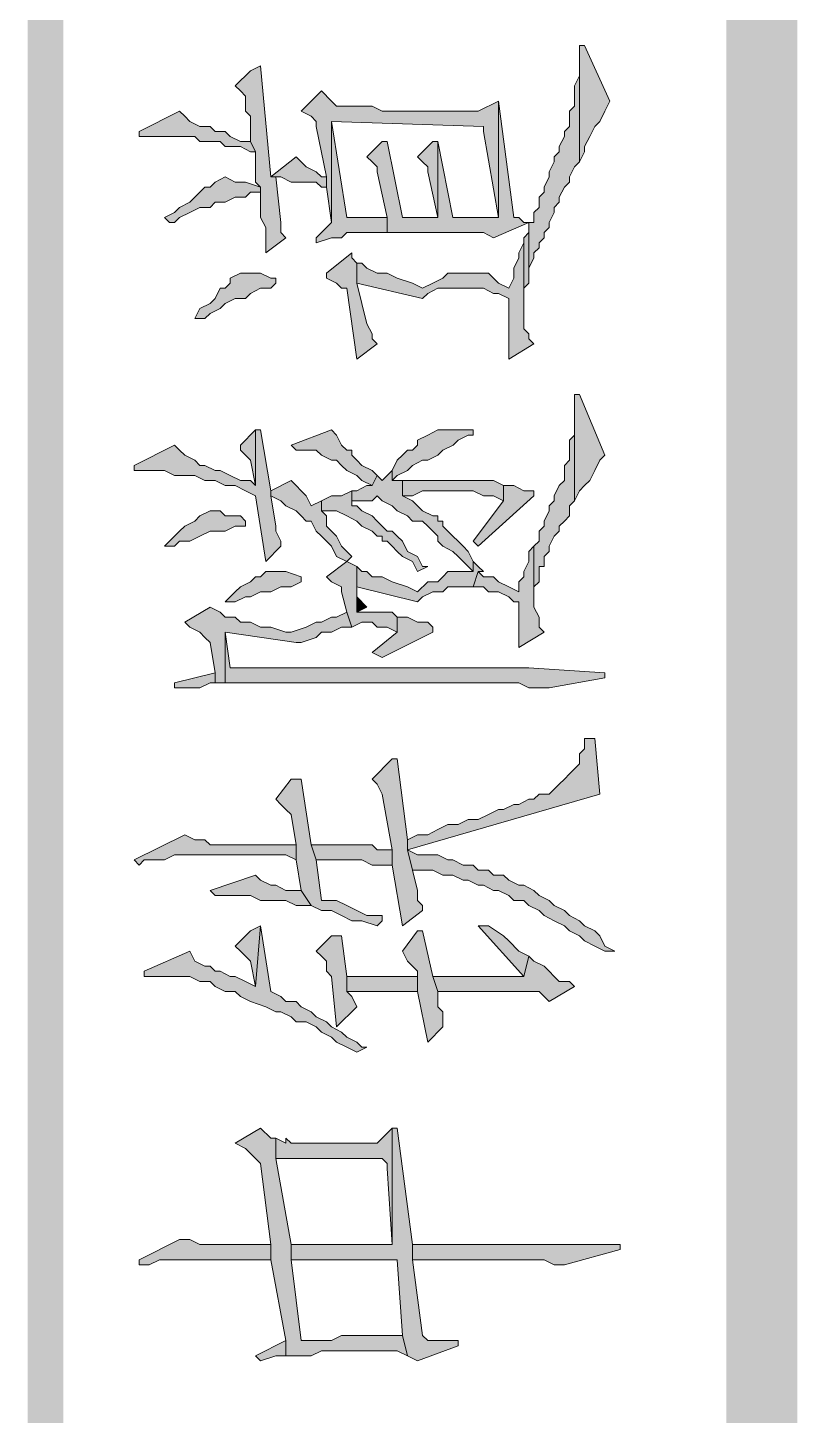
# Model space of a CAD drawing. Header units: millimetres. Extents: x 24 to 410, y 10 to 282.
# Drawn here: x 23.96 to 30.4, y 160.07 to 171.68 of the extents above; entities that cross this region are included whole.
import ezdxf

# ---------------------------------------------------------------- set-up
doc = ezdxf.new("R2010")
doc.units = ezdxf.units.MM

msp = doc.modelspace()

# ---------------------------------------------------------------- hatches: boundary and pattern name
h = msp.add_hatch(color=256)
h.dxf.hatch_style = 2
h.paths.add_polyline_path([(30.395333, 281.643667), (29.802667, 282.236333), (30.395333, 10.244667)])
h = msp.add_hatch(color=256)
h.dxf.hatch_style = 2
h.paths.add_polyline_path([(29.802667, 282.236333), (30.395333, 10.244667), (29.802667, 9.652)])
h = msp.add_hatch(color=256)
h.dxf.hatch_style = 2
h.paths.add_polyline_path([(24.257, 281.94), (23.960667, 281.94), (24.257, 55.837667)])
h = msp.add_hatch(color=256)
h.dxf.hatch_style = 2
h.paths.add_polyline_path([(23.960667, 281.94), (24.257, 55.837667), (23.960667, 55.837667)])
h = msp.add_hatch(color=256)
h.dxf.hatch_style = 2
h.paths.add_polyline_path([(28.575, 171.534667), (28.575, 170.561), (28.617333, 170.645667), (28.617333, 170.688), (28.659667, 170.772667), (28.702, 170.857333), (28.744333, 170.899667), (28.786667, 170.984333), (28.829, 171.069), (28.617333, 171.534667)])
h = msp.add_hatch(color=256)
h.dxf.hatch_style = 2
h.paths.add_polyline_path([(25.696333, 171.196), (25.738667, 171.153667), (25.781, 171.111333), (25.781, 170.984333), (25.823333, 170.942), (25.823333, 170.730333), (25.865667, 170.645667), (25.865667, 170.391667), (25.908, 170.349333), (25.908, 170.095333), (25.950333, 170.010667), (25.950333, 169.799), (26.119667, 169.926), (26.077333, 169.968333), (26.077333, 170.053), (26.035, 170.434), (25.992667, 170.434), (25.908, 171.365333), (25.823333, 171.323)])
h = msp.add_hatch(color=256)
h.dxf.hatch_style = 2
h.paths.add_polyline_path([(26.797, 170.603333), (26.839333, 170.561), (26.881667, 170.518667), (26.881667, 170.476333), (26.966333, 170.095333), (26.966333, 169.968333), (27.051, 169.968333), (27.770667, 169.968333), (27.855333, 169.926), (28.151667, 170.053), (28.151667, 169.672), (28.194, 169.756667), (28.194, 169.799), (28.236333, 169.841333), (28.236333, 169.883667), (28.278667, 169.926), (28.278667, 169.968333), (28.321, 170.010667), (28.321, 170.053), (28.363333, 170.137667), (28.363333, 170.18), (28.405667, 170.222333), (28.405667, 170.264667), (28.448, 170.349333), (28.490333, 170.391667), (28.490333, 170.434), (28.532667, 170.518667), (28.575, 170.561), (28.575, 171.45), (28.575, 171.365333), (28.575, 171.280667), (28.532667, 171.196), (28.532667, 171.026667), (28.490333, 170.984333), (28.490333, 170.857333), (28.448, 170.815), (28.448, 170.772667), (28.405667, 170.688), (28.405667, 170.645667), (28.363333, 170.603333), (28.363333, 170.561), (28.321, 170.476333), (28.321, 170.434), (28.278667, 170.349333), (28.278667, 170.307), (28.236333, 170.264667), (28.236333, 170.18), (28.194, 170.137667), (28.194, 170.053), (28.151667, 170.053), (28.109333, 170.053), (28.067, 170.095333), (28.024667, 170.095333), (27.897667, 171.069), (27.897667, 170.095333), (27.813, 170.095333), (27.516667, 170.095333), (27.389667, 170.730333), (27.389667, 170.095333), (27.347333, 170.095333), (27.093333, 170.095333), (26.966333, 170.730333), (26.924, 170.730333)])
h = msp.add_hatch(color=256)
h.dxf.hatch_style = 2
h.paths.add_polyline_path([(26.246667, 170.984333), (26.331333, 170.942), (26.373667, 170.899667), (26.373667, 170.857333), (26.458333, 170.434), (26.458333, 170.349333), (26.500667, 170.053), (26.500667, 170.899667), (27.770667, 170.857333), (27.770667, 170.815), (27.897667, 170.095333), (27.897667, 171.069), (27.728333, 170.984333), (26.924, 170.984333), (26.839333, 171.026667), (26.67, 171.026667), (26.627667, 171.026667), (26.543, 171.026667), (26.500667, 171.069), (26.416, 171.153667)])
h = msp.add_hatch(color=256)
h.dxf.hatch_style = 2
h.paths.add_polyline_path([(24.892035, 170.815), (24.892035, 170.772667), (24.934369, 170.772667), (25.357702, 170.772667), (25.400035, 170.730333), (25.569369, 170.730333), (25.611702, 170.688), (25.738702, 170.688), (25.823369, 170.645667), (25.865702, 170.645667), (25.823369, 170.730333), (25.738702, 170.730333), (25.654035, 170.772667), (25.611702, 170.815), (25.527035, 170.815), (25.484702, 170.857333), (25.400035, 170.857333), (25.315369, 170.899667), (25.273035, 170.942), (25.230702, 170.984333)])
h = msp.add_hatch(color=256)
h.dxf.hatch_style = 2
h.paths.add_polyline_path([(26.373667, 169.926), (26.373667, 169.883667), (26.500667, 169.926), (26.585333, 169.926), (26.627667, 169.968333), (26.966333, 169.968333), (26.966333, 170.095333), (26.627667, 170.095333), (26.500667, 170.899667), (26.500667, 170.053)])
h = msp.add_hatch(color=256)
h.dxf.hatch_style = 2
h.paths.add_polyline_path([(27.220333, 170.603333), (27.262667, 170.561), (27.305, 170.518667), (27.305, 170.476333), (27.389667, 170.095333), (27.389667, 170.730333), (27.347333, 170.730333)])
h = msp.add_hatch(color=256)
h.dxf.hatch_style = 2
h.paths.add_polyline_path([(25.992702, 170.434), (26.077369, 170.434), (26.162035, 170.391667), (26.373702, 170.391667), (26.416035, 170.349333), (26.458369, 170.349333), (26.458369, 170.434), (26.416035, 170.434), (26.373702, 170.476333), (26.289035, 170.518667), (26.246702, 170.561), (26.204369, 170.603333)])
h = msp.add_hatch(color=256)
h.dxf.hatch_style = 2
h.paths.add_polyline_path([(25.103667, 170.095333), (25.146, 170.053), (25.188333, 170.053), (25.230667, 170.095333), (25.315333, 170.137667), (25.4, 170.18), (25.484667, 170.18), (25.527, 170.222333), (25.611667, 170.222333), (25.696333, 170.264667), (25.781, 170.264667), (25.823333, 170.307), (25.908, 170.307), (25.908, 170.349333), (25.781, 170.391667), (25.696333, 170.391667), (25.611667, 170.434), (25.527, 170.391667), (25.484667, 170.349333), (25.442333, 170.349333), (25.4, 170.307), (25.357667, 170.264667), (25.315333, 170.222333), (25.230667, 170.18), (25.188333, 170.137667)])
h = msp.add_hatch(color=256)
h.dxf.hatch_style = 2
h.paths.add_polyline_path([(28.109369, 169.883667), (28.109369, 169.333333), (28.109369, 169.375667), (28.109369, 169.502667), (28.151702, 169.545), (28.151702, 170.053), (28.151702, 169.968333), (28.109369, 169.926)])
h = msp.add_hatch(color=256)
h.dxf.hatch_style = 2
h.paths.add_polyline_path([(26.712333, 169.714333), (26.712333, 169.545), (27.262667, 169.418), (27.305, 169.460333), (27.389667, 169.502667), (27.770667, 169.502667), (27.855333, 169.460333), (27.897667, 169.460333), (27.982333, 169.418), (27.982333, 168.91), (28.194, 169.037), (28.151667, 169.079333), (28.151667, 169.121667), (28.109333, 169.164), (28.109333, 169.883667), (28.067, 169.799), (28.067, 169.756667), (28.024667, 169.672), (28.024667, 169.587333), (27.982333, 169.502667), (27.897667, 169.545), (27.855333, 169.587333), (27.813, 169.629667), (27.474333, 169.629667), (27.432, 169.587333), (27.347333, 169.545), (27.262667, 169.502667), (27.178, 169.545), (27.051, 169.587333), (26.966333, 169.629667), (26.881667, 169.629667), (26.797, 169.672), (26.754667, 169.714333)])
h = msp.add_hatch(color=256)
h.dxf.hatch_style = 2
h.paths.add_polyline_path([(26.458333, 169.629667), (26.458333, 169.587333), (26.543, 169.545), (26.585333, 169.502667), (26.627667, 169.502667), (26.712333, 168.91), (26.881667, 169.037), (26.839333, 169.079333), (26.839333, 169.121667), (26.797, 169.206333), (26.712333, 169.545), (26.712333, 169.714333), (26.67, 169.756667), (26.67, 169.799)])
h = msp.add_hatch(color=256)
h.dxf.hatch_style = 2
h.paths.add_polyline_path([(25.357667, 169.248667), (25.442333, 169.248667), (25.484667, 169.291), (25.569333, 169.333333), (25.611667, 169.375667), (25.696333, 169.418), (25.781, 169.418), (25.823333, 169.460333), (25.908, 169.502667), (25.992667, 169.502667), (26.035, 169.545), (26.035, 169.587333), (25.992667, 169.587333), (25.908, 169.629667), (25.738667, 169.629667), (25.654, 169.587333), (25.654, 169.545), (25.611667, 169.502667), (25.569333, 169.502667), (25.527, 169.418), (25.484667, 169.375667), (25.4, 169.333333)])
h = msp.add_hatch(color=256)
h.dxf.hatch_style = 2
h.paths.add_polyline_path([(27.982298, 169.248667), (27.982298, 168.994667), (27.982298, 169.418)])
h = msp.add_hatch(color=256)
h.dxf.hatch_style = 2
h.paths.add_polyline_path([(28.532667, 168.613667), (28.532667, 167.724667), (28.575, 167.809333), (28.617333, 167.851667), (28.659667, 167.894), (28.702, 167.978667), (28.744333, 168.063333), (28.786667, 168.105667), (28.575, 168.613667)])
h = msp.add_hatch(color=256)
h.dxf.hatch_style = 2
h.paths.add_polyline_path([(28.194, 167.343667), (28.194, 166.878), (28.194, 166.920333), (28.194, 167.005), (28.236333, 167.047333), (28.236333, 167.174333), (28.278667, 167.174333), (28.278667, 167.259), (28.321, 167.301333), (28.321, 167.343667), (28.363333, 167.428333), (28.405667, 167.470667), (28.405667, 167.513), (28.448, 167.555333), (28.490333, 167.597667), (28.490333, 167.682333), (28.532667, 167.724667), (28.532667, 168.486667), (28.532667, 168.402), (28.532667, 168.275), (28.490333, 168.232667), (28.490333, 168.105667), (28.490333, 168.063333), (28.448, 168.021), (28.448, 167.894), (28.405667, 167.851667), (28.363333, 167.767), (28.363333, 167.724667), (28.321, 167.682333), (28.321, 167.64), (28.278667, 167.555333), (28.278667, 167.513), (28.236333, 167.470667), (28.236333, 167.386)])
h = msp.add_hatch(color=256)
h.dxf.hatch_style = 2
h.paths.add_polyline_path([(24.849631, 168.021), (24.849631, 167.978667), (24.934298, 167.978667), (25.103631, 167.978667), (25.188298, 167.936333), (25.357631, 167.936333), (25.442298, 167.894), (25.526965, 167.894), (25.611631, 167.851667), (25.696298, 167.851667), (25.780965, 167.809333), (25.865631, 167.767), (25.950298, 167.216667), (26.077298, 167.343667), (26.077298, 167.386), (26.034965, 167.470667), (26.034965, 167.513), (25.992631, 167.767), (25.992631, 167.809333), (25.907965, 168.317333), (25.865631, 168.317333), (25.865631, 167.851667), (25.823298, 167.894), (25.738631, 167.894), (25.653965, 167.936333), (25.569298, 167.978667), (25.526965, 167.978667), (25.442298, 168.021), (25.399965, 168.021), (25.357631, 168.063333), (25.272965, 168.105667), (25.230631, 168.148), (25.188298, 168.190333)])
h = msp.add_hatch(color=256)
h.dxf.hatch_style = 2
h.paths.add_polyline_path([(25.738667, 168.190333), (25.738667, 168.148), (25.781, 168.105667), (25.823333, 168.063333), (25.865667, 167.851667), (25.865667, 168.317333)])
h = msp.add_hatch(color=256)
h.dxf.hatch_style = 2
h.paths.add_polyline_path([(26.162, 168.190333), (26.204333, 168.148), (26.373667, 168.148), (26.416, 168.105667), (26.500667, 168.063333), (26.543, 168.063333), (26.585333, 168.021), (26.627667, 167.978667), (26.712333, 167.936333), (26.754667, 167.894), (26.839333, 167.851667), (26.881667, 167.936333), (26.839333, 167.978667), (26.754667, 168.021), (26.712333, 168.063333), (26.67, 168.105667), (26.67, 168.148), (26.627667, 168.148), (26.585333, 168.190333), (26.543, 168.275), (26.500667, 168.317333)])
h = msp.add_hatch(color=256)
h.dxf.hatch_style = 2
h.paths.add_polyline_path([(27.008702, 167.978667), (27.008702, 167.894), (27.051035, 167.936333), (27.135702, 167.978667), (27.178035, 168.021), (27.262702, 168.063333), (27.305035, 168.063333), (27.389702, 168.105667), (27.432035, 168.148), (27.516702, 168.190333), (27.559035, 168.232667), (27.643702, 168.275), (27.686035, 168.275), (27.686035, 168.317333), (27.389702, 168.317333), (27.305035, 168.275), (27.220369, 168.232667), (27.220369, 168.190333), (27.178035, 168.148), (27.135702, 168.148), (27.093369, 168.105667), (27.051035, 168.063333)])
h = msp.add_hatch(color=256)
h.dxf.hatch_style = 2
h.paths.add_polyline_path([(25.992702, 167.809333), (25.992702, 167.767), (26.077369, 167.724667), (26.119702, 167.682333), (26.204369, 167.64), (26.246702, 167.597667), (26.289035, 167.555333), (26.331369, 167.555333), (26.373702, 167.470667), (26.416035, 167.428333), (26.458369, 167.386), (26.500702, 167.343667), (26.543035, 167.259), (26.627702, 167.216667), (26.670035, 167.259), (26.627702, 167.301333), (26.585369, 167.343667), (26.543035, 167.428333), (26.500702, 167.470667), (26.458369, 167.513), (26.458369, 167.597667), (26.416035, 167.64), (26.416035, 167.724667), (26.331369, 167.682333), (26.289035, 167.767), (26.246702, 167.809333), (26.204369, 167.851667), (26.162035, 167.894)])
h = msp.add_hatch(color=256)
h.dxf.hatch_style = 2
h.paths.add_polyline_path([(26.67, 167.809333), (26.67, 167.682333), (26.67, 167.724667), (26.839333, 167.724667), (26.881667, 167.767), (26.924, 167.724667), (27.008667, 167.682333), (27.051, 167.64), (27.135667, 167.597667), (27.178, 167.555333), (27.262667, 167.555333), (27.305, 167.513), (27.347333, 167.470667), (27.389667, 167.428333), (27.389667, 167.386), (27.432, 167.343667), (27.516667, 167.301333), (27.559, 167.259), (27.601333, 167.216667), (27.643667, 167.174333), (27.686, 167.132), (27.686, 167.216667), (27.643667, 167.301333), (27.601333, 167.343667), (27.559, 167.386), (27.516667, 167.428333), (27.474333, 167.470667), (27.432, 167.513), (27.432, 167.555333), (27.389667, 167.555333), (27.389667, 167.597667), (27.347333, 167.597667), (27.262667, 167.64), (27.220333, 167.682333), (27.178, 167.724667), (27.093333, 167.767), (27.093333, 167.894), (27.008667, 167.894), (27.008667, 167.978667), (26.966333, 167.936333), (26.924, 167.894), (26.881667, 167.936333), (26.839333, 167.851667), (26.797, 167.851667), (26.712333, 167.809333)])
h = msp.add_hatch(color=256)
h.dxf.hatch_style = 2
h.paths.add_polyline_path([(27.093333, 167.894), (27.093333, 167.767), (27.178, 167.767), (27.262667, 167.809333), (27.686, 167.809333), (27.770667, 167.767), (27.855333, 167.767), (27.94, 167.724667), (27.94, 167.851667), (27.855333, 167.894)])
h = msp.add_hatch(color=256)
h.dxf.hatch_style = 2
h.paths.add_polyline_path([(26.416, 167.724667), (26.416, 167.64), (26.500667, 167.64), (26.543, 167.64), (26.627667, 167.597667), (26.712333, 167.555333), (26.754667, 167.513), (26.839333, 167.470667), (26.881667, 167.428333), (26.924, 167.428333), (26.924, 167.386), (26.966333, 167.386), (27.008667, 167.343667), (27.051, 167.301333), (27.093333, 167.259), (27.178, 167.216667), (27.220333, 167.132), (27.305, 167.174333), (27.262667, 167.174333), (27.220333, 167.259), (27.135667, 167.301333), (27.093333, 167.386), (27.051, 167.428333), (27.008667, 167.470667), (26.966333, 167.470667), (26.924, 167.513), (26.881667, 167.555333), (26.839333, 167.597667), (26.754667, 167.64), (26.712333, 167.682333), (26.67, 167.682333), (26.67, 167.809333), (26.585333, 167.767), (26.500667, 167.767)])
h = msp.add_hatch(color=256)
h.dxf.hatch_style = 2
h.paths.add_polyline_path([(27.686, 167.386), (27.728333, 167.343667), (28.194, 167.767), (28.194, 167.809333), (28.109333, 167.809333), (28.024667, 167.851667), (27.94, 167.851667), (27.94, 167.724667)])
h = msp.add_hatch(color=256)
h.dxf.hatch_style = 2
h.paths.add_polyline_path([(25.103667, 167.343667), (25.188333, 167.343667), (25.230667, 167.386), (25.315333, 167.386), (25.4, 167.428333), (25.484667, 167.470667), (25.611667, 167.470667), (25.696333, 167.513), (25.781, 167.513), (25.781, 167.555333), (25.738667, 167.597667), (25.611667, 167.597667), (25.569333, 167.64), (25.484667, 167.64), (25.4, 167.597667), (25.357667, 167.555333), (25.273, 167.513), (25.230667, 167.470667), (25.188333, 167.428333)])
h = msp.add_hatch(color=256)
h.dxf.hatch_style = 2
h.paths.add_polyline_path([(27.686, 167.005), (27.770667, 167.005), (27.813, 166.962667), (27.897667, 166.962667), (27.982333, 166.920333), (28.024667, 166.878), (28.067, 166.878), (28.067, 166.624), (28.067, 166.497), (28.278667, 166.624), (28.236333, 166.666333), (28.236333, 166.751), (28.194, 166.835667), (28.194, 167.343667), (28.151667, 167.301333), (28.151667, 167.216667), (28.109333, 167.132), (28.109333, 167.089667), (28.067, 167.047333), (28.067, 166.962667), (27.982333, 167.005), (27.897667, 167.047333), (27.855333, 167.089667), (27.770667, 167.089667), (27.728333, 167.132)])
h = msp.add_hatch(color=256)
h.dxf.hatch_style = 2
h.paths.add_polyline_path([(26.458333, 167.089667), (26.500667, 167.047333), (26.585333, 167.005), (26.585333, 166.962667), (26.627667, 166.793333), (26.67, 166.666333), (26.754667, 166.708667), (26.839333, 166.708667), (26.881667, 166.666333), (26.966333, 166.666333), (27.051, 166.624), (27.051, 166.751), (27.008667, 166.793333), (26.712333, 166.793333), (26.712333, 166.920333), (26.712333, 167.174333), (26.627667, 167.216667)])
h = msp.add_hatch(color=256)
h.dxf.hatch_style = 2
h.paths.add_polyline_path([(26.712333, 167.174333), (26.712333, 167.005), (27.220333, 166.878), (27.262667, 166.920333), (27.347333, 166.962667), (27.432, 166.962667), (27.474333, 167.005), (27.686, 167.005), (27.728333, 167.132), (27.770667, 167.132), (27.728333, 167.174333), (27.686, 167.216667), (27.686, 167.132), (27.643667, 167.132), (27.474333, 167.132), (27.432, 167.089667), (27.389667, 167.047333), (27.305, 167.047333), (27.220333, 166.962667), (27.135667, 167.005), (27.008667, 167.047333), (26.924, 167.089667), (26.839333, 167.089667), (26.797, 167.132), (26.754667, 167.132)])
h = msp.add_hatch(color=256)
h.dxf.hatch_style = 2
h.paths.add_polyline_path([(25.611667, 166.878), (25.696333, 166.878), (25.781, 166.920333), (25.823333, 166.920333), (25.908, 166.962667), (25.992667, 166.962667), (26.077333, 167.005), (26.162, 167.005), (26.246667, 167.047333), (26.246667, 167.089667), (26.119667, 167.132), (25.950333, 167.132), (25.908, 167.089667), (25.865667, 167.089667), (25.823333, 167.047333), (25.738667, 167.005), (25.696333, 166.962667)])
h = msp.add_hatch(color=256)
h.dxf.hatch_style = 2
h.paths.add_polyline_path([(25.273, 166.708667), (25.315333, 166.666333), (25.4, 166.624), (25.442333, 166.581667), (25.484667, 166.539333), (25.527, 166.285333), (25.527, 166.200667), (25.569333, 166.200667), (25.611667, 166.200667), (25.611667, 166.624), (26.204333, 166.539333), (26.246667, 166.539333), (26.373667, 166.581667), (26.416, 166.624), (26.500667, 166.624), (26.585333, 166.666333), (26.67, 166.666333), (26.627667, 166.793333), (26.543, 166.751), (26.500667, 166.751), (26.416, 166.708667), (26.373667, 166.708667), (26.289, 166.666333), (26.162, 166.624), (26.119667, 166.624), (25.992667, 166.666333), (25.908, 166.666333), (25.823333, 166.708667), (25.738667, 166.708667), (25.696333, 166.751), (25.611667, 166.751), (25.569333, 166.793333), (25.484667, 166.835667)])
h = msp.add_hatch(color=256)
h.dxf.hatch_style = 2
h.paths.add_polyline_path([(26.712333, 166.920333), (26.712333, 166.793333), (26.797, 166.835667)])
h = msp.add_hatch(color=256)
h.dxf.hatch_style = 2
h.paths.add_polyline_path([(28.067035, 166.751), (28.067035, 166.624), (28.067035, 166.878)])
h = msp.add_hatch(color=256)
h.dxf.hatch_style = 2
h.paths.add_polyline_path([(26.839333, 166.454667), (26.924, 166.412333), (27.347333, 166.624), (27.347333, 166.666333), (27.305, 166.708667), (27.220333, 166.708667), (27.135667, 166.751), (27.051, 166.751), (27.051, 166.624)])
h = msp.add_hatch(color=256)
h.dxf.hatch_style = 2
h.paths.add_polyline_path([(25.611667, 166.200667), (27.982333, 166.200667), (28.024667, 166.200667), (28.067, 166.200667), (28.151667, 166.158333), (28.321, 166.158333), (28.786667, 166.243), (28.786667, 166.285333), (28.151667, 166.327667), (25.654, 166.327667), (25.611667, 166.624)])
h = msp.add_hatch(color=256)
h.dxf.hatch_style = 2
h.paths.add_polyline_path([(25.188333, 166.200667), (25.188333, 166.158333), (25.315333, 166.158333), (25.4, 166.158333), (25.484667, 166.200667), (25.527, 166.200667), (25.527, 166.285333)])
h = msp.add_hatch(color=256)
h.dxf.hatch_style = 2
h.paths.add_polyline_path([(27.135667, 164.888333), (27.135667, 164.803667), (28.744333, 165.269333), (28.702, 165.735), (28.617333, 165.735), (28.617333, 165.650333), (28.575, 165.608), (28.575, 165.523333), (28.532667, 165.481), (28.490333, 165.438667), (28.448, 165.396333), (28.405667, 165.354), (28.363333, 165.311667), (28.321, 165.269333), (28.236333, 165.269333), (28.194, 165.227), (28.151667, 165.227), (28.067, 165.184667), (28.024667, 165.184667), (27.94, 165.142333), (27.897667, 165.142333), (27.813, 165.1), (27.728333, 165.057667), (27.643667, 165.057667), (27.559, 165.015333), (27.474333, 165.015333), (27.389667, 164.973), (27.305, 164.930667), (27.220333, 164.930667)])
h = msp.add_hatch(color=256)
h.dxf.hatch_style = 2
h.paths.add_polyline_path([(26.839333, 165.396333), (26.881667, 165.354), (26.924, 165.269333), (27.008667, 164.803667), (27.008667, 164.676667), (27.093333, 164.168667), (27.262667, 164.295667), (27.262667, 164.338), (27.220333, 164.380333), (27.220333, 164.465), (27.178, 164.634333), (27.135667, 164.803667), (27.135667, 164.888333), (27.051, 165.565667), (27.008667, 165.565667)])
h = msp.add_hatch(color=256)
h.dxf.hatch_style = 2
h.paths.add_polyline_path([(26.035, 165.227), (26.077333, 165.184667), (26.119667, 165.142333), (26.162, 165.1), (26.204333, 164.846), (26.204333, 164.719), (26.246667, 164.465), (26.331333, 164.338), (26.416, 164.295667), (26.500667, 164.295667), (26.585333, 164.253333), (26.67, 164.211), (26.754667, 164.211), (26.881667, 164.168667), (26.924, 164.211), (26.924, 164.253333), (26.797, 164.253333), (26.712333, 164.295667), (26.627667, 164.338), (26.543, 164.380333), (26.416, 164.380333), (26.373667, 164.719), (26.331333, 164.846), (26.246667, 165.396333), (26.162, 165.396333)])
h = msp.add_hatch(color=256)
h.dxf.hatch_style = 2
h.paths.add_polyline_path([(24.849631, 164.719), (24.891965, 164.676667), (24.934298, 164.719), (25.103631, 164.719), (25.188298, 164.761333), (26.119631, 164.761333), (26.204298, 164.719), (26.204298, 164.846), (26.077298, 164.846), (25.611631, 164.846), (25.569298, 164.846), (25.484631, 164.846), (25.442298, 164.888333), (25.357631, 164.888333), (25.272965, 164.930667)])
h = msp.add_hatch(color=256)
h.dxf.hatch_style = 2
h.paths.add_polyline_path([(26.331333, 164.846), (26.373667, 164.719), (26.754667, 164.719), (26.839333, 164.676667), (27.008667, 164.676667), (27.008667, 164.803667), (26.881667, 164.803667), (26.839333, 164.846)])
h = msp.add_hatch(color=256)
h.dxf.hatch_style = 2
h.paths.add_polyline_path([(27.135667, 164.803667), (27.178, 164.634333), (27.347333, 164.634333), (27.432, 164.592), (27.516667, 164.592), (27.601333, 164.549667), (27.643667, 164.549667), (27.728333, 164.507333), (27.770667, 164.507333), (27.855333, 164.465), (27.897667, 164.465), (27.982333, 164.422667), (28.024667, 164.380333), (28.109333, 164.380333), (28.151667, 164.338), (28.236333, 164.295667), (28.278667, 164.253333), (28.363333, 164.211), (28.448, 164.168667), (28.490333, 164.126333), (28.575, 164.084), (28.617333, 164.041667), (28.702, 163.999333), (28.786667, 163.957), (28.871333, 163.957), (28.786667, 163.999333), (28.744333, 164.084), (28.702, 164.126333), (28.617333, 164.168667), (28.575, 164.211), (28.490333, 164.253333), (28.448, 164.295667), (28.363333, 164.338), (28.321, 164.380333), (28.236333, 164.422667), (28.194, 164.465), (28.109333, 164.507333), (28.067, 164.507333), (27.982333, 164.549667), (27.94, 164.592), (27.855333, 164.592), (27.813, 164.634333), (27.728333, 164.634333), (27.686, 164.676667), (27.601333, 164.676667), (27.516667, 164.719), (27.474333, 164.719), (27.389667, 164.761333), (27.220333, 164.761333)])
h = msp.add_hatch(color=256)
h.dxf.hatch_style = 2
h.paths.add_polyline_path([(25.484667, 164.465), (25.527, 164.422667), (25.823333, 164.422667), (25.908, 164.380333), (26.119667, 164.380333), (26.204333, 164.338), (26.331333, 164.338), (26.246667, 164.465), (26.119667, 164.465), (26.035, 164.507333), (25.992667, 164.507333), (25.908, 164.549667), (25.865667, 164.592)])
h = msp.add_hatch(color=256)
h.dxf.hatch_style = 2
h.paths.add_polyline_path([(24.934369, 163.787667), (24.934369, 163.745333), (24.976702, 163.745333), (25.315369, 163.745333), (25.400035, 163.703), (25.484702, 163.703), (25.527035, 163.660667), (25.611702, 163.618333), (25.696369, 163.618333), (25.738702, 163.576), (25.823369, 163.533667), (25.950369, 163.491333), (26.035035, 163.449), (26.077369, 163.449), (26.162035, 163.406667), (26.204369, 163.364333), (26.289035, 163.364333), (26.373702, 163.322), (26.416035, 163.279667), (26.500702, 163.237333), (26.543035, 163.195), (26.627702, 163.152667), (26.712369, 163.110333), (26.797035, 163.152667), (26.754702, 163.152667), (26.712369, 163.195), (26.627702, 163.237333), (26.585369, 163.279667), (26.500702, 163.322), (26.458369, 163.364333), (26.373702, 163.406667), (26.331369, 163.449), (26.246702, 163.491333), (26.204369, 163.533667), (26.119702, 163.533667), (26.077369, 163.576), (25.992702, 163.618333), (25.908035, 164.168667), (25.865702, 163.660667), (25.781035, 163.703), (25.696369, 163.745333), (25.654035, 163.745333), (25.569369, 163.787667), (25.527035, 163.787667), (25.484702, 163.83), (25.442369, 163.83), (25.357702, 163.872333), (25.315369, 163.957)])
h = msp.add_hatch(color=256)
h.dxf.hatch_style = 2
h.paths.add_polyline_path([(25.696333, 163.999333), (25.738667, 163.957), (25.781, 163.914667), (25.823333, 163.872333), (25.865667, 163.660667), (25.908, 164.168667), (25.823333, 164.126333)])
h = msp.add_hatch(color=256)
h.dxf.hatch_style = 2
h.paths.add_polyline_path([(27.728333, 164.168667), (28.109333, 163.745333), (28.151667, 163.914667), (28.067, 163.957), (27.982333, 164.041667), (27.94, 164.084), (27.813, 164.168667)])
h = msp.add_hatch(color=256)
h.dxf.hatch_style = 2
h.paths.add_polyline_path([(26.373667, 163.957), (26.416, 163.914667), (26.458333, 163.872333), (26.458333, 163.787667), (26.500667, 163.745333), (26.543, 163.322), (26.712333, 163.491333), (26.67, 163.576), (26.627667, 163.618333), (26.627667, 163.745333), (26.585333, 164.084), (26.500667, 164.084)])
h = msp.add_hatch(color=256)
h.dxf.hatch_style = 2
h.paths.add_polyline_path([(27.093333, 163.957), (27.135667, 163.872333), (27.178, 163.83), (27.220333, 163.787667), (27.220333, 163.618333), (27.305, 163.195), (27.432, 163.322), (27.432, 163.449), (27.389667, 163.491333), (27.389667, 163.618333), (27.347333, 163.745333), (27.262667, 164.126333), (27.220333, 164.126333)])
h = msp.add_hatch(color=256)
h.dxf.hatch_style = 2
h.paths.add_polyline_path([(27.347333, 163.745333), (27.389667, 163.618333), (28.236333, 163.618333), (28.321, 163.533667), (28.532667, 163.660667), (28.490333, 163.703), (28.405667, 163.703), (28.363333, 163.745333), (28.321, 163.787667), (28.278667, 163.83), (28.194, 163.872333), (28.151667, 163.914667), (28.109333, 163.745333)])
h = msp.add_hatch(color=256)
h.dxf.hatch_style = 2
h.paths.add_polyline_path([(27.220333, 163.618333), (27.220333, 163.745333), (26.627667, 163.745333), (26.627667, 163.618333)])
h = msp.add_hatch(color=256)
h.dxf.hatch_style = 2
h.paths.add_polyline_path([(25.696333, 162.348333), (25.781, 162.306), (25.823333, 162.263667), (25.865667, 162.221333), (25.908, 162.179), (25.992667, 161.501667), (25.992667, 161.374667), (26.119667, 160.697333), (26.119667, 160.570333), (26.162, 160.570333), (26.331333, 160.570333), (26.416, 160.612667), (27.051, 160.612667), (27.135667, 160.570333), (27.093333, 160.739667), (27.051, 160.739667), (26.966333, 160.739667), (26.585333, 160.739667), (26.500667, 160.697333), (26.246667, 160.697333), (26.162, 161.374667), (26.162, 161.501667), (26.035, 162.221333), (26.035, 162.390667), (25.992667, 162.390667), (25.908, 162.475333)])
h = msp.add_hatch(color=256)
h.dxf.hatch_style = 2
h.paths.add_polyline_path([(26.035, 162.390667), (26.035, 162.221333), (26.924, 162.221333), (26.966333, 162.179), (26.966333, 162.136667), (27.008667, 161.501667), (27.008667, 162.475333), (26.881667, 162.348333), (26.162, 162.348333), (26.119667, 162.390667), (26.119667, 162.348333)])
h = msp.add_hatch(color=256)
h.dxf.hatch_style = 2
h.paths.add_polyline_path([(26.162, 161.501667), (26.162, 161.374667), (26.246667, 161.374667), (27.051, 161.374667), (27.093333, 160.739667), (27.135667, 160.570333), (27.220333, 160.528), (27.559, 160.655), (27.559, 160.697333), (27.474333, 160.697333), (27.305, 160.697333), (27.262667, 160.739667), (27.178, 161.374667), (27.178, 161.501667), (27.051, 162.475333), (27.008667, 162.475333), (27.008667, 161.501667), (26.797, 161.501667), (26.67, 161.501667)])
h = msp.add_hatch(color=256)
h.dxf.hatch_style = 2
h.paths.add_polyline_path([(24.892035, 161.374667), (24.892035, 161.332333), (24.976702, 161.332333), (25.061369, 161.374667), (25.992702, 161.374667), (25.992702, 161.501667), (25.738702, 161.501667), (25.696369, 161.501667), (25.400035, 161.501667), (25.315369, 161.544), (25.230702, 161.544)])
h = msp.add_hatch(color=256)
h.dxf.hatch_style = 2
h.paths.add_polyline_path([(27.178, 161.501667), (27.178, 161.374667), (27.305, 161.374667), (28.278667, 161.374667), (28.363333, 161.332333), (28.448, 161.332333), (28.913667, 161.459333), (28.913667, 161.501667), (28.321, 161.501667), (28.109333, 161.501667), (27.94, 161.501667)])
h = msp.add_hatch(color=256)
h.dxf.hatch_style = 2
h.paths.add_polyline_path([(25.865631, 160.570333), (25.907965, 160.528), (26.034965, 160.570333), (26.119631, 160.570333), (26.119631, 160.697333)])

# ---------------------------------------------------------------- linework, layer by layer
at = {"lineweight": 0}
for points in [[(28.575, 171.534667), (28.575, 170.561), (28.617333, 170.645667), (28.617333, 170.688), (28.659667, 170.772667), (28.702, 170.857333), (28.744333, 170.899667), (28.786667, 170.984333), (28.829, 171.069), (28.617333, 171.534667)], [(25.696333, 171.196), (25.738667, 171.153667), (25.781, 171.111333), (25.781, 170.984333), (25.823333, 170.942), (25.823333, 170.730333), (25.865667, 170.645667), (25.865667, 170.391667), (25.908, 170.349333), (25.908, 170.095333), (25.950333, 170.010667), (25.950333, 169.799), (26.119667, 169.926), (26.077333, 169.968333), (26.077333, 170.053), (26.035, 170.434), (25.992667, 170.434), (25.908, 171.365333), (25.823333, 171.323)], [(26.797, 170.603333), (26.839333, 170.561), (26.881667, 170.518667), (26.881667, 170.476333), (26.966333, 170.095333), (26.966333, 169.968333), (27.051, 169.968333), (27.770667, 169.968333), (27.855333, 169.926), (28.151667, 170.053), (28.151667, 169.672), (28.194, 169.756667), (28.194, 169.799), (28.236333, 169.841333), (28.236333, 169.883667), (28.278667, 169.926), (28.278667, 169.968333), (28.321, 170.010667), (28.321, 170.053), (28.363333, 170.137667), (28.363333, 170.18), (28.405667, 170.222333), (28.405667, 170.264667), (28.448, 170.349333), (28.490333, 170.391667), (28.490333, 170.434), (28.532667, 170.518667), (28.575, 170.561), (28.575, 171.45), (28.575, 171.365333), (28.575, 171.280667), (28.532667, 171.196), (28.532667, 171.026667), (28.490333, 170.984333), (28.490333, 170.857333), (28.448, 170.815), (28.448, 170.772667), (28.405667, 170.688), (28.405667, 170.645667), (28.363333, 170.603333), (28.363333, 170.561), (28.321, 170.476333), (28.321, 170.434), (28.278667, 170.349333), (28.278667, 170.307), (28.236333, 170.264667), (28.236333, 170.18), (28.194, 170.137667), (28.194, 170.053), (28.151667, 170.053), (28.109333, 170.053), (28.067, 170.095333), (28.024667, 170.095333), (27.897667, 171.069), (27.897667, 170.095333), (27.813, 170.095333), (27.516667, 170.095333), (27.389667, 170.730333), (27.389667, 170.095333), (27.347333, 170.095333), (27.093333, 170.095333), (26.966333, 170.730333), (26.924, 170.730333)], [(26.246667, 170.984333), (26.331333, 170.942), (26.373667, 170.899667), (26.373667, 170.857333), (26.458333, 170.434), (26.458333, 170.349333), (26.500667, 170.053), (26.500667, 170.899667), (27.770667, 170.857333), (27.770667, 170.815), (27.897667, 170.095333), (27.897667, 171.069), (27.728333, 170.984333), (26.924, 170.984333), (26.839333, 171.026667), (26.67, 171.026667), (26.627667, 171.026667), (26.543, 171.026667), (26.500667, 171.069), (26.416, 171.153667)], [(24.892035, 170.815), (24.892035, 170.772667), (24.934369, 170.772667), (25.357702, 170.772667), (25.400035, 170.730333), (25.569369, 170.730333), (25.611702, 170.688), (25.738702, 170.688), (25.823369, 170.645667), (25.865702, 170.645667), (25.823369, 170.730333), (25.738702, 170.730333), (25.654035, 170.772667), (25.611702, 170.815), (25.527035, 170.815), (25.484702, 170.857333), (25.400035, 170.857333), (25.315369, 170.899667), (25.273035, 170.942), (25.230702, 170.984333)], [(26.373667, 169.926), (26.373667, 169.883667), (26.500667, 169.926), (26.585333, 169.926), (26.627667, 169.968333), (26.966333, 169.968333), (26.966333, 170.095333), (26.627667, 170.095333), (26.500667, 170.899667), (26.500667, 170.053)], [(27.220333, 170.603333), (27.262667, 170.561), (27.305, 170.518667), (27.305, 170.476333), (27.389667, 170.095333), (27.389667, 170.730333), (27.347333, 170.730333)], [(25.992702, 170.434), (26.077369, 170.434), (26.162035, 170.391667), (26.373702, 170.391667), (26.416035, 170.349333), (26.458369, 170.349333), (26.458369, 170.434), (26.416035, 170.434), (26.373702, 170.476333), (26.289035, 170.518667), (26.246702, 170.561), (26.204369, 170.603333)], [(25.103667, 170.095333), (25.146, 170.053), (25.188333, 170.053), (25.230667, 170.095333), (25.315333, 170.137667), (25.4, 170.18), (25.484667, 170.18), (25.527, 170.222333), (25.611667, 170.222333), (25.696333, 170.264667), (25.781, 170.264667), (25.823333, 170.307), (25.908, 170.307), (25.908, 170.349333), (25.781, 170.391667), (25.696333, 170.391667), (25.611667, 170.434), (25.527, 170.391667), (25.484667, 170.349333), (25.442333, 170.349333), (25.4, 170.307), (25.357667, 170.264667), (25.315333, 170.222333), (25.230667, 170.18), (25.188333, 170.137667)], [(28.109369, 169.883667), (28.109369, 169.333333), (28.109369, 169.375667), (28.109369, 169.502667), (28.151702, 169.545), (28.151702, 170.053), (28.151702, 169.968333), (28.109369, 169.926)], [(26.712333, 169.714333), (26.712333, 169.545), (27.262667, 169.418), (27.305, 169.460333), (27.389667, 169.502667), (27.770667, 169.502667), (27.855333, 169.460333), (27.897667, 169.460333), (27.982333, 169.418), (27.982333, 168.91), (28.194, 169.037), (28.151667, 169.079333), (28.151667, 169.121667), (28.109333, 169.164), (28.109333, 169.883667), (28.067, 169.799), (28.067, 169.756667), (28.024667, 169.672), (28.024667, 169.587333), (27.982333, 169.502667), (27.897667, 169.545), (27.855333, 169.587333), (27.813, 169.629667), (27.474333, 169.629667), (27.432, 169.587333), (27.347333, 169.545), (27.262667, 169.502667), (27.178, 169.545), (27.051, 169.587333), (26.966333, 169.629667), (26.881667, 169.629667), (26.797, 169.672), (26.754667, 169.714333)], [(26.458333, 169.629667), (26.458333, 169.587333), (26.543, 169.545), (26.585333, 169.502667), (26.627667, 169.502667), (26.712333, 168.91), (26.881667, 169.037), (26.839333, 169.079333), (26.839333, 169.121667), (26.797, 169.206333), (26.712333, 169.545), (26.712333, 169.714333), (26.67, 169.756667), (26.67, 169.799)], [(25.357667, 169.248667), (25.442333, 169.248667), (25.484667, 169.291), (25.569333, 169.333333), (25.611667, 169.375667), (25.696333, 169.418), (25.781, 169.418), (25.823333, 169.460333), (25.908, 169.502667), (25.992667, 169.502667), (26.035, 169.545), (26.035, 169.587333), (25.992667, 169.587333), (25.908, 169.629667), (25.738667, 169.629667), (25.654, 169.587333), (25.654, 169.545), (25.611667, 169.502667), (25.569333, 169.502667), (25.527, 169.418), (25.484667, 169.375667), (25.4, 169.333333)], [(27.982298, 169.248667), (27.982298, 168.994667), (27.982298, 169.418)], [(28.532667, 168.613667), (28.532667, 167.724667), (28.575, 167.809333), (28.617333, 167.851667), (28.659667, 167.894), (28.702, 167.978667), (28.744333, 168.063333), (28.786667, 168.105667), (28.575, 168.613667)], [(28.194, 167.343667), (28.194, 166.878), (28.194, 166.920333), (28.194, 167.005), (28.236333, 167.047333), (28.236333, 167.174333), (28.278667, 167.174333), (28.278667, 167.259), (28.321, 167.301333), (28.321, 167.343667), (28.363333, 167.428333), (28.405667, 167.470667), (28.405667, 167.513), (28.448, 167.555333), (28.490333, 167.597667), (28.490333, 167.682333), (28.532667, 167.724667), (28.532667, 168.486667), (28.532667, 168.402), (28.532667, 168.275), (28.490333, 168.232667), (28.490333, 168.105667), (28.490333, 168.063333), (28.448, 168.021), (28.448, 167.894), (28.405667, 167.851667), (28.363333, 167.767), (28.363333, 167.724667), (28.321, 167.682333), (28.321, 167.64), (28.278667, 167.555333), (28.278667, 167.513), (28.236333, 167.470667), (28.236333, 167.386)], [(24.849631, 168.021), (24.849631, 167.978667), (24.934298, 167.978667), (25.103631, 167.978667), (25.188298, 167.936333), (25.357631, 167.936333), (25.442298, 167.894), (25.526965, 167.894), (25.611631, 167.851667), (25.696298, 167.851667), (25.780965, 167.809333), (25.865631, 167.767), (25.950298, 167.216667), (26.077298, 167.343667), (26.077298, 167.386), (26.034965, 167.470667), (26.034965, 167.513), (25.992631, 167.767), (25.992631, 167.809333), (25.907965, 168.317333), (25.865631, 168.317333), (25.865631, 167.851667), (25.823298, 167.894), (25.738631, 167.894), (25.653965, 167.936333), (25.569298, 167.978667), (25.526965, 167.978667), (25.442298, 168.021), (25.399965, 168.021), (25.357631, 168.063333), (25.272965, 168.105667), (25.230631, 168.148), (25.188298, 168.190333)], [(25.738667, 168.190333), (25.738667, 168.148), (25.781, 168.105667), (25.823333, 168.063333), (25.865667, 167.851667), (25.865667, 168.317333)], [(26.162, 168.190333), (26.204333, 168.148), (26.373667, 168.148), (26.416, 168.105667), (26.500667, 168.063333), (26.543, 168.063333), (26.585333, 168.021), (26.627667, 167.978667), (26.712333, 167.936333), (26.754667, 167.894), (26.839333, 167.851667), (26.881667, 167.936333), (26.839333, 167.978667), (26.754667, 168.021), (26.712333, 168.063333), (26.67, 168.105667), (26.67, 168.148), (26.627667, 168.148), (26.585333, 168.190333), (26.543, 168.275), (26.500667, 168.317333)], [(27.008702, 167.978667), (27.008702, 167.894), (27.051035, 167.936333), (27.135702, 167.978667), (27.178035, 168.021), (27.262702, 168.063333), (27.305035, 168.063333), (27.389702, 168.105667), (27.432035, 168.148), (27.516702, 168.190333), (27.559035, 168.232667), (27.643702, 168.275), (27.686035, 168.275), (27.686035, 168.317333), (27.389702, 168.317333), (27.305035, 168.275), (27.220369, 168.232667), (27.220369, 168.190333), (27.178035, 168.148), (27.135702, 168.148), (27.093369, 168.105667), (27.051035, 168.063333)], [(25.992702, 167.809333), (25.992702, 167.767), (26.077369, 167.724667), (26.119702, 167.682333), (26.204369, 167.64), (26.246702, 167.597667), (26.289035, 167.555333), (26.331369, 167.555333), (26.373702, 167.470667), (26.416035, 167.428333), (26.458369, 167.386), (26.500702, 167.343667), (26.543035, 167.259), (26.627702, 167.216667), (26.670035, 167.259), (26.627702, 167.301333), (26.585369, 167.343667), (26.543035, 167.428333), (26.500702, 167.470667), (26.458369, 167.513), (26.458369, 167.597667), (26.416035, 167.64), (26.416035, 167.724667), (26.331369, 167.682333), (26.289035, 167.767), (26.246702, 167.809333), (26.204369, 167.851667), (26.162035, 167.894)], [(26.67, 167.809333), (26.67, 167.682333), (26.67, 167.724667), (26.839333, 167.724667), (26.881667, 167.767), (26.924, 167.724667), (27.008667, 167.682333), (27.051, 167.64), (27.135667, 167.597667), (27.178, 167.555333), (27.262667, 167.555333), (27.305, 167.513), (27.347333, 167.470667), (27.389667, 167.428333), (27.389667, 167.386), (27.432, 167.343667), (27.516667, 167.301333), (27.559, 167.259), (27.601333, 167.216667), (27.643667, 167.174333), (27.686, 167.132), (27.686, 167.216667), (27.643667, 167.301333), (27.601333, 167.343667), (27.559, 167.386), (27.516667, 167.428333), (27.474333, 167.470667), (27.432, 167.513), (27.432, 167.555333), (27.389667, 167.555333), (27.389667, 167.597667), (27.347333, 167.597667), (27.262667, 167.64), (27.220333, 167.682333), (27.178, 167.724667), (27.093333, 167.767), (27.093333, 167.894), (27.008667, 167.894), (27.008667, 167.978667), (26.966333, 167.936333), (26.924, 167.894), (26.881667, 167.936333), (26.839333, 167.851667), (26.797, 167.851667), (26.712333, 167.809333)], [(27.093333, 167.894), (27.093333, 167.767), (27.178, 167.767), (27.262667, 167.809333), (27.686, 167.809333), (27.770667, 167.767), (27.855333, 167.767), (27.94, 167.724667), (27.94, 167.851667), (27.855333, 167.894)], [(26.416, 167.724667), (26.416, 167.64), (26.500667, 167.64), (26.543, 167.64), (26.627667, 167.597667), (26.712333, 167.555333), (26.754667, 167.513), (26.839333, 167.470667), (26.881667, 167.428333), (26.924, 167.428333), (26.924, 167.386), (26.966333, 167.386), (27.008667, 167.343667), (27.051, 167.301333), (27.093333, 167.259), (27.178, 167.216667), (27.220333, 167.132), (27.305, 167.174333), (27.262667, 167.174333), (27.220333, 167.259), (27.135667, 167.301333), (27.093333, 167.386), (27.051, 167.428333), (27.008667, 167.470667), (26.966333, 167.470667), (26.924, 167.513), (26.881667, 167.555333), (26.839333, 167.597667), (26.754667, 167.64), (26.712333, 167.682333), (26.67, 167.682333), (26.67, 167.809333), (26.585333, 167.767), (26.500667, 167.767)], [(27.686, 167.386), (27.728333, 167.343667), (28.194, 167.767), (28.194, 167.809333), (28.109333, 167.809333), (28.024667, 167.851667), (27.94, 167.851667), (27.94, 167.724667)], [(25.103667, 167.343667), (25.188333, 167.343667), (25.230667, 167.386), (25.315333, 167.386), (25.4, 167.428333), (25.484667, 167.470667), (25.611667, 167.470667), (25.696333, 167.513), (25.781, 167.513), (25.781, 167.555333), (25.738667, 167.597667), (25.611667, 167.597667), (25.569333, 167.64), (25.484667, 167.64), (25.4, 167.597667), (25.357667, 167.555333), (25.273, 167.513), (25.230667, 167.470667), (25.188333, 167.428333)], [(27.686, 167.005), (27.770667, 167.005), (27.813, 166.962667), (27.897667, 166.962667), (27.982333, 166.920333), (28.024667, 166.878), (28.067, 166.878), (28.067, 166.624), (28.067, 166.497), (28.278667, 166.624), (28.236333, 166.666333), (28.236333, 166.751), (28.194, 166.835667), (28.194, 167.343667), (28.151667, 167.301333), (28.151667, 167.216667), (28.109333, 167.132), (28.109333, 167.089667), (28.067, 167.047333), (28.067, 166.962667), (27.982333, 167.005), (27.897667, 167.047333), (27.855333, 167.089667), (27.770667, 167.089667), (27.728333, 167.132)], [(26.458333, 167.089667), (26.500667, 167.047333), (26.585333, 167.005), (26.585333, 166.962667), (26.627667, 166.793333), (26.67, 166.666333), (26.754667, 166.708667), (26.839333, 166.708667), (26.881667, 166.666333), (26.966333, 166.666333), (27.051, 166.624), (27.051, 166.751), (27.008667, 166.793333), (26.712333, 166.793333), (26.712333, 166.920333), (26.712333, 167.174333), (26.627667, 167.216667)], [(26.712333, 167.174333), (26.712333, 167.005), (27.220333, 166.878), (27.262667, 166.920333), (27.347333, 166.962667), (27.432, 166.962667), (27.474333, 167.005), (27.686, 167.005), (27.728333, 167.132), (27.770667, 167.132), (27.728333, 167.174333), (27.686, 167.216667), (27.686, 167.132), (27.643667, 167.132), (27.474333, 167.132), (27.432, 167.089667), (27.389667, 167.047333), (27.305, 167.047333), (27.220333, 166.962667), (27.135667, 167.005), (27.008667, 167.047333), (26.924, 167.089667), (26.839333, 167.089667), (26.797, 167.132), (26.754667, 167.132)], [(25.611667, 166.878), (25.696333, 166.878), (25.781, 166.920333), (25.823333, 166.920333), (25.908, 166.962667), (25.992667, 166.962667), (26.077333, 167.005), (26.162, 167.005), (26.246667, 167.047333), (26.246667, 167.089667), (26.119667, 167.132), (25.950333, 167.132), (25.908, 167.089667), (25.865667, 167.089667), (25.823333, 167.047333), (25.738667, 167.005), (25.696333, 166.962667)], [(25.273, 166.708667), (25.315333, 166.666333), (25.4, 166.624), (25.442333, 166.581667), (25.484667, 166.539333), (25.527, 166.285333), (25.527, 166.200667), (25.569333, 166.200667), (25.611667, 166.200667), (25.611667, 166.624), (26.204333, 166.539333), (26.246667, 166.539333), (26.373667, 166.581667), (26.416, 166.624), (26.500667, 166.624), (26.585333, 166.666333), (26.67, 166.666333), (26.627667, 166.793333), (26.543, 166.751), (26.500667, 166.751), (26.416, 166.708667), (26.373667, 166.708667), (26.289, 166.666333), (26.162, 166.624), (26.119667, 166.624), (25.992667, 166.666333), (25.908, 166.666333), (25.823333, 166.708667), (25.738667, 166.708667), (25.696333, 166.751), (25.611667, 166.751), (25.569333, 166.793333), (25.484667, 166.835667)], [(26.712333, 166.920333), (26.712333, 166.793333), (26.797, 166.835667)], [(28.067035, 166.751), (28.067035, 166.624), (28.067035, 166.878)], [(26.839333, 166.454667), (26.924, 166.412333), (27.347333, 166.624), (27.347333, 166.666333), (27.305, 166.708667), (27.220333, 166.708667), (27.135667, 166.751), (27.051, 166.751), (27.051, 166.624)], [(25.611667, 166.200667), (27.982333, 166.200667), (28.024667, 166.200667), (28.067, 166.200667), (28.151667, 166.158333), (28.321, 166.158333), (28.786667, 166.243), (28.786667, 166.285333), (28.151667, 166.327667), (25.654, 166.327667), (25.611667, 166.624)], [(25.188333, 166.200667), (25.188333, 166.158333), (25.315333, 166.158333), (25.4, 166.158333), (25.484667, 166.200667), (25.527, 166.200667), (25.527, 166.285333)], [(27.135667, 164.888333), (27.135667, 164.803667), (28.744333, 165.269333), (28.702, 165.735), (28.617333, 165.735), (28.617333, 165.650333), (28.575, 165.608), (28.575, 165.523333), (28.532667, 165.481), (28.490333, 165.438667), (28.448, 165.396333), (28.405667, 165.354), (28.363333, 165.311667), (28.321, 165.269333), (28.236333, 165.269333), (28.194, 165.227), (28.151667, 165.227), (28.067, 165.184667), (28.024667, 165.184667), (27.94, 165.142333), (27.897667, 165.142333), (27.813, 165.1), (27.728333, 165.057667), (27.643667, 165.057667), (27.559, 165.015333), (27.474333, 165.015333), (27.389667, 164.973), (27.305, 164.930667), (27.220333, 164.930667)], [(26.839333, 165.396333), (26.881667, 165.354), (26.924, 165.269333), (27.008667, 164.803667), (27.008667, 164.676667), (27.093333, 164.168667), (27.262667, 164.295667), (27.262667, 164.338), (27.220333, 164.380333), (27.220333, 164.465), (27.178, 164.634333), (27.135667, 164.803667), (27.135667, 164.888333), (27.051, 165.565667), (27.008667, 165.565667)], [(26.035, 165.227), (26.077333, 165.184667), (26.119667, 165.142333), (26.162, 165.1), (26.204333, 164.846), (26.204333, 164.719), (26.246667, 164.465), (26.331333, 164.338), (26.416, 164.295667), (26.500667, 164.295667), (26.585333, 164.253333), (26.67, 164.211), (26.754667, 164.211), (26.881667, 164.168667), (26.924, 164.211), (26.924, 164.253333), (26.797, 164.253333), (26.712333, 164.295667), (26.627667, 164.338), (26.543, 164.380333), (26.416, 164.380333), (26.373667, 164.719), (26.331333, 164.846), (26.246667, 165.396333), (26.162, 165.396333)], [(24.849631, 164.719), (24.891965, 164.676667), (24.934298, 164.719), (25.103631, 164.719), (25.188298, 164.761333), (26.119631, 164.761333), (26.204298, 164.719), (26.204298, 164.846), (26.077298, 164.846), (25.611631, 164.846), (25.569298, 164.846), (25.484631, 164.846), (25.442298, 164.888333), (25.357631, 164.888333), (25.272965, 164.930667)], [(26.331333, 164.846), (26.373667, 164.719), (26.754667, 164.719), (26.839333, 164.676667), (27.008667, 164.676667), (27.008667, 164.803667), (26.881667, 164.803667), (26.839333, 164.846)], [(27.135667, 164.803667), (27.178, 164.634333), (27.347333, 164.634333), (27.432, 164.592), (27.516667, 164.592), (27.601333, 164.549667), (27.643667, 164.549667), (27.728333, 164.507333), (27.770667, 164.507333), (27.855333, 164.465), (27.897667, 164.465), (27.982333, 164.422667), (28.024667, 164.380333), (28.109333, 164.380333), (28.151667, 164.338), (28.236333, 164.295667), (28.278667, 164.253333), (28.363333, 164.211), (28.448, 164.168667), (28.490333, 164.126333), (28.575, 164.084), (28.617333, 164.041667), (28.702, 163.999333), (28.786667, 163.957), (28.871333, 163.957), (28.786667, 163.999333), (28.744333, 164.084), (28.702, 164.126333), (28.617333, 164.168667), (28.575, 164.211), (28.490333, 164.253333), (28.448, 164.295667), (28.363333, 164.338), (28.321, 164.380333), (28.236333, 164.422667), (28.194, 164.465), (28.109333, 164.507333), (28.067, 164.507333), (27.982333, 164.549667), (27.94, 164.592), (27.855333, 164.592), (27.813, 164.634333), (27.728333, 164.634333), (27.686, 164.676667), (27.601333, 164.676667), (27.516667, 164.719), (27.474333, 164.719), (27.389667, 164.761333), (27.220333, 164.761333)], [(25.484667, 164.465), (25.527, 164.422667), (25.823333, 164.422667), (25.908, 164.380333), (26.119667, 164.380333), (26.204333, 164.338), (26.331333, 164.338), (26.246667, 164.465), (26.119667, 164.465), (26.035, 164.507333), (25.992667, 164.507333), (25.908, 164.549667), (25.865667, 164.592)], [(24.934369, 163.787667), (24.934369, 163.745333), (24.976702, 163.745333), (25.315369, 163.745333), (25.400035, 163.703), (25.484702, 163.703), (25.527035, 163.660667), (25.611702, 163.618333), (25.696369, 163.618333), (25.738702, 163.576), (25.823369, 163.533667), (25.950369, 163.491333), (26.035035, 163.449), (26.077369, 163.449), (26.162035, 163.406667), (26.204369, 163.364333), (26.289035, 163.364333), (26.373702, 163.322), (26.416035, 163.279667), (26.500702, 163.237333), (26.543035, 163.195), (26.627702, 163.152667), (26.712369, 163.110333), (26.797035, 163.152667), (26.754702, 163.152667), (26.712369, 163.195), (26.627702, 163.237333), (26.585369, 163.279667), (26.500702, 163.322), (26.458369, 163.364333), (26.373702, 163.406667), (26.331369, 163.449), (26.246702, 163.491333), (26.204369, 163.533667), (26.119702, 163.533667), (26.077369, 163.576), (25.992702, 163.618333), (25.908035, 164.168667), (25.865702, 163.660667), (25.781035, 163.703), (25.696369, 163.745333), (25.654035, 163.745333), (25.569369, 163.787667), (25.527035, 163.787667), (25.484702, 163.83), (25.442369, 163.83), (25.357702, 163.872333), (25.315369, 163.957)], [(25.696333, 163.999333), (25.738667, 163.957), (25.781, 163.914667), (25.823333, 163.872333), (25.865667, 163.660667), (25.908, 164.168667), (25.823333, 164.126333)], [(27.728333, 164.168667), (28.109333, 163.745333), (28.151667, 163.914667), (28.067, 163.957), (27.982333, 164.041667), (27.94, 164.084), (27.813, 164.168667)], [(26.373667, 163.957), (26.416, 163.914667), (26.458333, 163.872333), (26.458333, 163.787667), (26.500667, 163.745333), (26.543, 163.322), (26.712333, 163.491333), (26.67, 163.576), (26.627667, 163.618333), (26.627667, 163.745333), (26.585333, 164.084), (26.500667, 164.084)], [(27.093333, 163.957), (27.135667, 163.872333), (27.178, 163.83), (27.220333, 163.787667), (27.220333, 163.618333), (27.305, 163.195), (27.432, 163.322), (27.432, 163.449), (27.389667, 163.491333), (27.389667, 163.618333), (27.347333, 163.745333), (27.262667, 164.126333), (27.220333, 164.126333)], [(27.347333, 163.745333), (27.389667, 163.618333), (28.236333, 163.618333), (28.321, 163.533667), (28.532667, 163.660667), (28.490333, 163.703), (28.405667, 163.703), (28.363333, 163.745333), (28.321, 163.787667), (28.278667, 163.83), (28.194, 163.872333), (28.151667, 163.914667), (28.109333, 163.745333)], [(27.220333, 163.618333), (27.220333, 163.745333), (26.627667, 163.745333), (26.627667, 163.618333)], [(25.696333, 162.348333), (25.781, 162.306), (25.823333, 162.263667), (25.865667, 162.221333), (25.908, 162.179), (25.992667, 161.501667), (25.992667, 161.374667), (26.119667, 160.697333), (26.119667, 160.570333), (26.162, 160.570333), (26.331333, 160.570333), (26.416, 160.612667), (27.051, 160.612667), (27.135667, 160.570333), (27.093333, 160.739667), (27.051, 160.739667), (26.966333, 160.739667), (26.585333, 160.739667), (26.500667, 160.697333), (26.246667, 160.697333), (26.162, 161.374667), (26.162, 161.501667), (26.035, 162.221333), (26.035, 162.390667), (25.992667, 162.390667), (25.908, 162.475333)], [(26.035, 162.390667), (26.035, 162.221333), (26.924, 162.221333), (26.966333, 162.179), (26.966333, 162.136667), (27.008667, 161.501667), (27.008667, 162.475333), (26.881667, 162.348333), (26.162, 162.348333), (26.119667, 162.390667), (26.119667, 162.348333)], [(26.162, 161.501667), (26.162, 161.374667), (26.246667, 161.374667), (27.051, 161.374667), (27.093333, 160.739667), (27.135667, 160.570333), (27.220333, 160.528), (27.559, 160.655), (27.559, 160.697333), (27.474333, 160.697333), (27.305, 160.697333), (27.262667, 160.739667), (27.178, 161.374667), (27.178, 161.501667), (27.051, 162.475333), (27.008667, 162.475333), (27.008667, 161.501667), (26.797, 161.501667), (26.67, 161.501667)], [(24.892035, 161.374667), (24.892035, 161.332333), (24.976702, 161.332333), (25.061369, 161.374667), (25.992702, 161.374667), (25.992702, 161.501667), (25.738702, 161.501667), (25.696369, 161.501667), (25.400035, 161.501667), (25.315369, 161.544), (25.230702, 161.544)], [(27.178, 161.501667), (27.178, 161.374667), (27.305, 161.374667), (28.278667, 161.374667), (28.363333, 161.332333), (28.448, 161.332333), (28.913667, 161.459333), (28.913667, 161.501667), (28.321, 161.501667), (28.109333, 161.501667), (27.94, 161.501667)], [(25.865631, 160.570333), (25.907965, 160.528), (26.034965, 160.570333), (26.119631, 160.570333), (26.119631, 160.697333)]]:
    msp.add_lwpolyline(points, close=True, dxfattribs=at)

doc.saveas('drawing.dxf')
